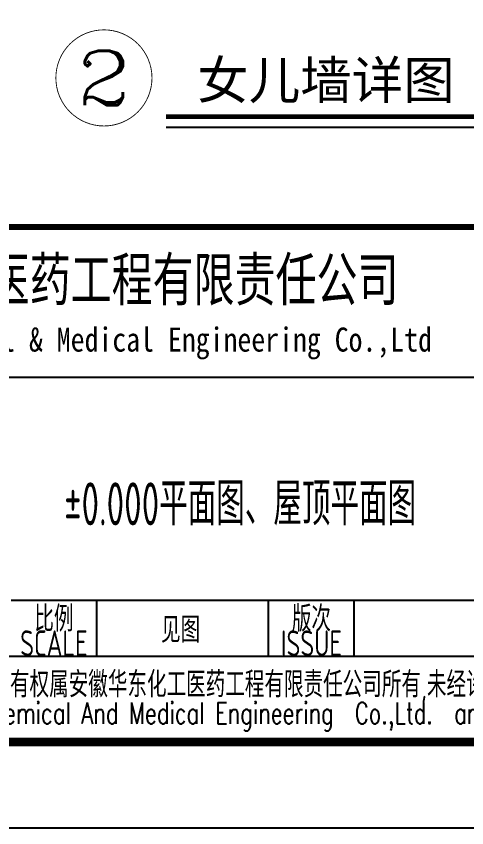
# Model space of a CAD drawing. Extents: x 5396719 to 5510122, y -514120 to -238224.
# Drawn here: x 5470045 to 5475294, y -468566 to -459111 of the extents above; entities that cross this region are included whole.
import ezdxf
from ezdxf.enums import TextEntityAlignment as Align

# ---------------------------------------------------------------- set-up
doc = ezdxf.new("R2010")
doc.units = 0
doc.header["$LTSCALE"] = 1000
doc.header["$MEASUREMENT"] = 0
doc.layers.get('0').update_dxf_attribs({"linetype": 'CONTINUOUS'})
for name, color, linetype in [('DIM_IDEN', 3, 'CONTINUOUS'), ('PUB_TEXT', 7, 'CONTINUOUS'), ('PUB_TITLE', 4, 'CONTINUOUS')]:
    doc.layers.add(name, color=color, linetype=linetype)
doc.styles.add('-宋体', font='', dxfattribs={"width": 0.8})
doc.styles.add('_TCH_LABEL', font='COMPLEX', dxfattribs={"bigfont": 'GBCBIG'})
doc.styles.add('AHD', font='sceie.shx', dxfattribs={"width": 0.7, "bigfont": 'sceic.shx'})
doc.styles.add('ECEC_TQ', font='txt_l.shx', dxfattribs={"bigfont": 'hztxt_l.shx'})
doc.styles.add('sceie', font='sceie.shx', dxfattribs={"bigfont": 'sceic.shx'})
doc.styles.add('宋体', font='', dxfattribs={"width": 0.7})
doc.styles.get('-宋体').set_extended_font_data('SimSun')
doc.styles.get('宋体').set_extended_font_data('SimSun')

msp = doc.modelspace()

# ---------------------------------------------------------------- linework, layer by layer
for p, q in [((5464484, -463316.4), (5475484, -463316.4)), ((5469984, -465916.4), (5482484, -465916.4)), ((5470984, -466566.4), (5470984, -465916.4)), ((5472984, -466566.4), (5472984, -465916.4)), ((5473984, -466566.4), (5473984, -465916.4)), ((5464484, -466566.4), (5482484, -466566.4)), ((5464484, -467566.4), (5482484, -467566.4))]:
    msp.add_line(p, q)
at = {"const_width": 70}
msp.add_lwpolyline([(5482484, -461566.4), (5464484, -461566.4)], dxfattribs=at)
at = {"layer": 'DIM_IDEN', "const_width": 10}
msp.add_lwpolyline([(5471626.5, -459829.8, 1), (5470506.5, -459829.8, 1)], format="xyb", close=True, dxfattribs=at)
at = {"layer": 'PUB_TEXT', "const_width": 56}
msp.add_lwpolyline([(5471790.5, -460282.2), (5475591.4, -460282.2)], dxfattribs=at)
at = {"layer": 'PUB_TEXT'}
msp.add_lwpolyline([(5471790.5, -460402.2), (5475591.4, -460402.2)], dxfattribs=at)
at = {"layer": 'PUB_TITLE', "color": 4}
msp.add_lwpolyline([(5424084, -468566.4), (5483484, -468566.4), (5483484, -426566.4), (5424084, -426566.4)], close=True, dxfattribs=at)
at = {"layer": 'PUB_TITLE', "color": 4, "const_width": 100}
msp.add_lwpolyline([(5426584, -467566.4), (5482484, -467566.4), (5482484, -427566.4), (5426584, -427566.4)], close=True, dxfattribs=at)

# ---------------------------------------------------------------- texts
for s, height, style, width, p in [('安徽华东化工医药工程有限责任公司', 500, '宋体', 0.7, (5470678.9, -462166.4)), ('Anhui Huadong Chemical & Medical Engineering Co.,Ltd', 280, '宋体', 0.85, (5470678.9, -462916.4)), ('%%P0.000平面图、屋顶平面图', 500, 'AHD', 0.7, (5472652.9, -464780.2)), ('比例', 300, 'sceie', 0.8, (5470484, -466116.4)), ('版次', 300, 'sceie', 0.8, (5473484, -466116.4)), ('见图', 300, 'sceie', 0.8, (5471959.9, -466253.4)), ('SCALE', 300, 'sceie', 0.8, (5470484, -466416.4)), ('ISSUE', 300, 'sceie', 0.8, (5473484, -466416.4)), ('本文件专有权属安徽华东化工医药工程有限责任公司所有,未经许可不得复制或转让给第三方', 300, 'sceie', 0.8, (5473655.1, -466915.4)), ('The proprietary right of this document belongs to Anhui Huadong Chemical And Medical Engineering  Co.,Ltd.  and any replication or transfer to the 3rd. side is forbidden without its permission. ', 250, 'ECEC_TQ', 0.72, (5473484, -467266.4))]:
    msp.add_text(s, height=height, dxfattribs=dict(style=style, width=width)).set_placement(p, align=Align.MIDDLE)
at = {"layer": 'PUB_TEXT', "style": '_TCH_LABEL', "width": 1.5}
msp.add_text('2', height=633.6, dxfattribs=at).set_placement((5470749.7, -460146.6), (5471383.3, -460146.6), align=Align.FIT)
at = {"layer": 'PUB_TEXT', "style": '-宋体'}
msp.add_text('女儿墙详图', height=440, dxfattribs=at).set_placement((5472153.1, -460075.8))

doc.saveas('drawing.dxf')
